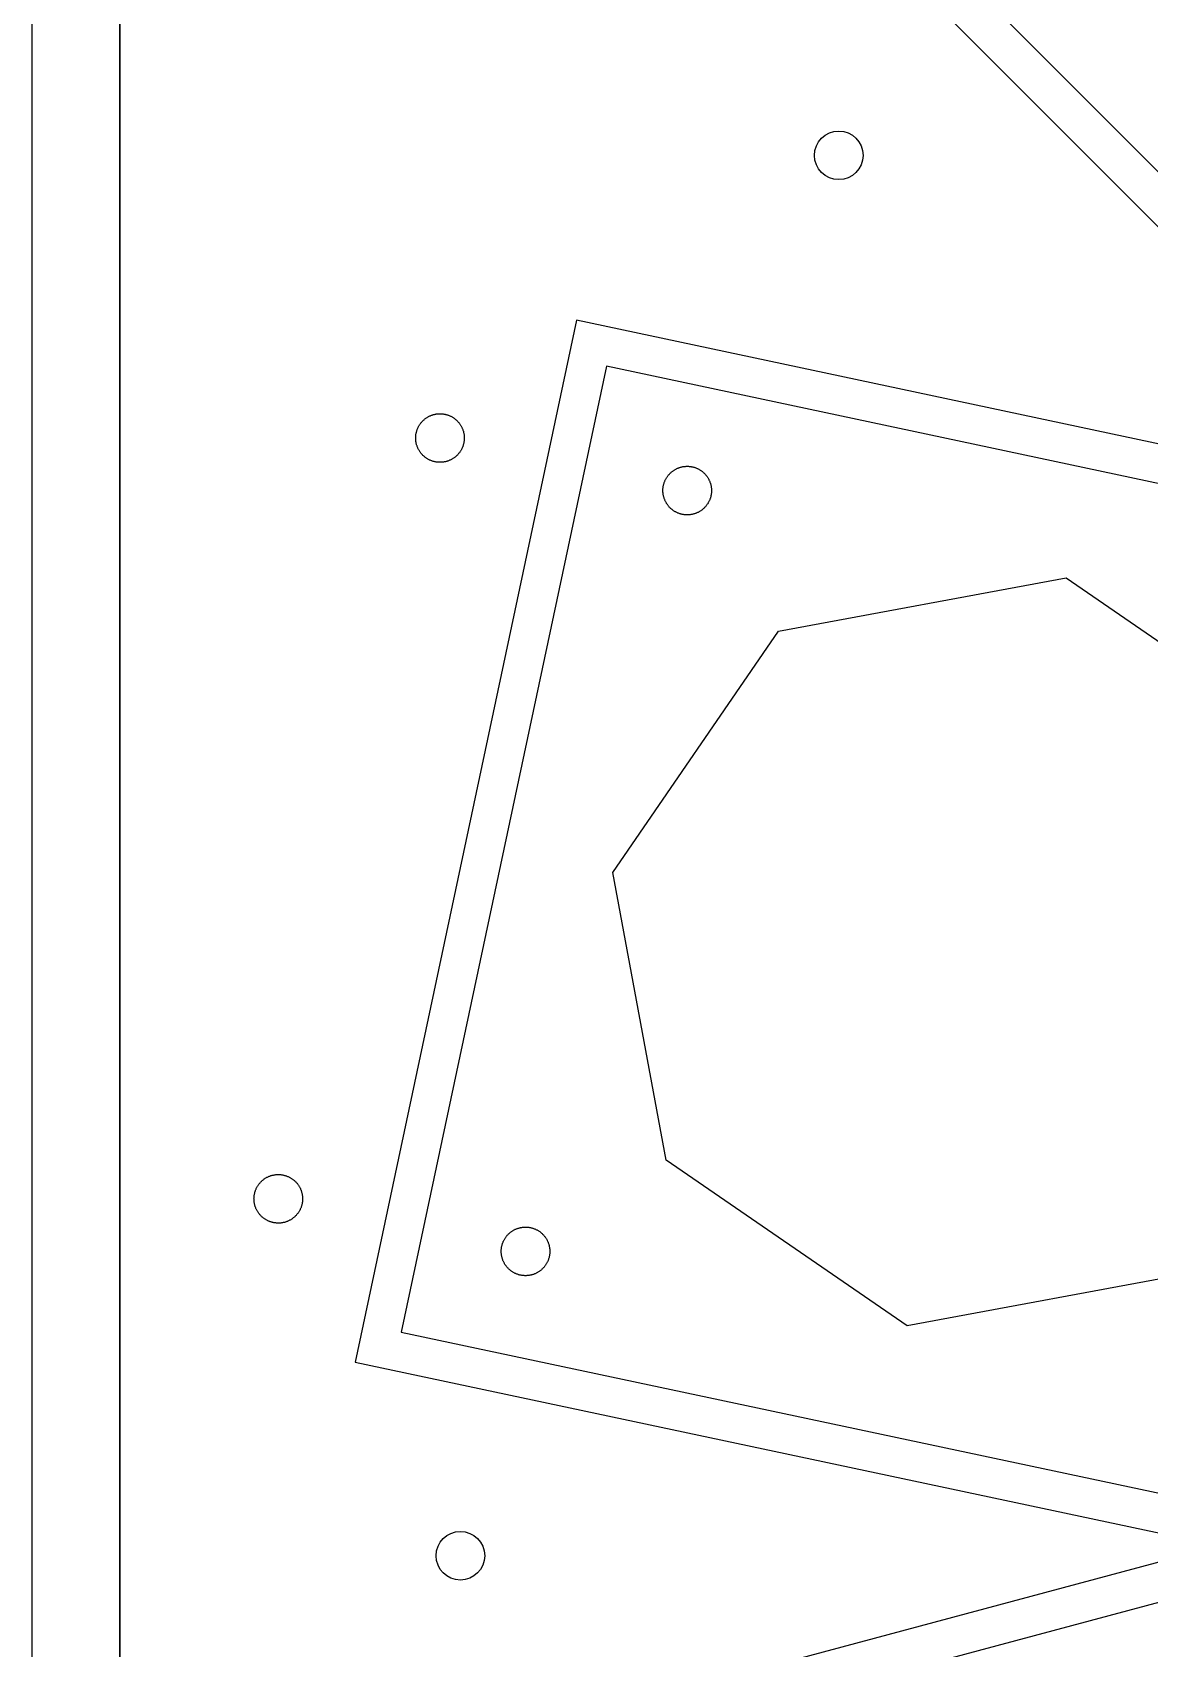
# Model space of a CAD drawing. Extents: x -16500 to 16500, y -16500 to 38576.
# Drawn here: x -16500 to -10753, y -478 to 7835 of the extents above; entities that cross this region are included whole.
import ezdxf

# ---------------------------------------------------------------- set-up
doc = ezdxf.new("R2010")
doc.units = 0
doc.header["$MEASUREMENT"] = 0
for name, color, linetype in [('Bottom', 2, 'Continuous'), ('Top', 1, 'Continuous'), ('Vias', 60, 'Continuous')]:
    doc.layers.add(name, color=color, linetype=linetype)

msp = doc.modelspace()

# ---------------------------------------------------------------- linework, layer by layer
at = {"layer": 'Bottom', "linetype": 'Continuous'}
for points in [[(-16500, 16500), (16500, 16500), (16500, -16500), (-16500, -16500)], [(-16050, 16050), (16050, 16050), (16050, -16050), (-16050, -16050)]]:
    msp.add_lwpolyline(points, close=True, dxfattribs=at)
at = {"layer": 'Top'}
for points in [[(-16500, -16050), (-16500, 16500), (16500, 16500), (16500, -16500), (-16500, -16500), (-16500, -16050)], [(-16050, -16050), (16050, -16050), (16050, 16050), (-16050, 16050)]]:
    msp.add_lwpolyline(points, close=True, dxfattribs=at)
at = {"layer": 'Top', "linetype": 'Continuous'}
for points in [[(-5291.342, 9164.874), (-8626.704, 12500.234), (-12500.234, 8626.703), (-9290.551, 5417.021), (-13700.786, 6354.445), (-14839.727, 996.153), (-10392.695, 50.907), (-14945.686, -1169.063), (-13527.876, -6460.405), (-9164.874, -5291.342), (-12500.235, -8626.702), (-8626.705, -12500.234), (-5417.021, -9290.551), (-6354.445, -13700.786), (-996.153, -14839.727), (-50.907, -10392.695)], [(-5040.676, 9002.117), (-5233.862, 8950.353), (-5417.146, 9007.834), (-8626.704, 12217.392), (-12217.392, 8626.703), (-9007.833, 5417.146), (-9106.927, 5173.522), (-13546.739, 6117.234), (-14602.515, 1150.2), (-10162.703, 206.489), (-10204.285, 10.859), (-10316.4, -135.705), (-14700.737, -1310.485), (-13386.454, -6215.456), (-9002.117, -5040.676), (-8950.353, -5233.862), (-9007.834, -5417.145), (-12217.392, -8626.702), (-8626.704, -12217.391), (-5417.146, -9007.834), (-5173.522, -9106.927), (-6117.234, -13546.739), (-1150.2, -14602.515), (-206.489, -10162.703)]]:
    msp.add_lwpolyline(points, dxfattribs=at)
at = {"layer": 'Top'}
msp.add_lwpolyline([(-10520.35, 1457.003), (-11999.864, 1182.791), (-13239.936, 2035.069), (-13514.148, 3514.583), (-12661.87, 4754.655), (-11182.356, 5028.867), (-9942.284, 4176.589)], dxfattribs=at)
at = {"layer": 'Vias'}
for points in [[(-14403.603, 5623.234), (-14406.821, 5623.286), (-14410.037, 5623.421), (-14413.248, 5623.639), (-14416.453, 5623.94), (-14419.649, 5624.323), (-14422.834, 5624.789), (-14426.006, 5625.336), (-14429.163, 5625.964), (-14432.302, 5626.674), (-14435.422, 5627.464), (-14438.521, 5628.335), (-14441.597, 5629.285), (-14444.647, 5630.313), (-14447.669, 5631.42), (-14450.662, 5632.605), (-14453.623, 5633.866), (-14456.551, 5635.203), (-14459.444, 5636.614), (-14462.299, 5638.1), (-14465.115, 5639.659), (-14467.89, 5641.29), (-14470.622, 5642.992), (-14473.31, 5644.763), (-14475.951, 5646.604), (-14478.543, 5648.511), (-14481.086, 5650.485), (-14483.577, 5652.523), (-14486.015, 5654.625), (-14488.397, 5656.789), (-14490.724, 5659.014), (-14492.992, 5661.298), (-14495.2, 5663.639), (-14497.348, 5666.037), (-14499.433, 5668.489), (-14501.454, 5670.994), (-14503.411, 5673.55), (-14505.3, 5676.155), (-14507.122, 5678.809), (-14508.875, 5681.508), (-14510.558, 5684.252), (-14512.17, 5687.038), (-14513.71, 5689.865), (-14515.176, 5692.73), (-14516.568, 5695.633), (-14517.885, 5698.57), (-14519.125, 5701.54), (-14520.289, 5704.541), (-14521.375, 5707.571), (-14522.383, 5710.628), (-14523.312, 5713.709), (-14524.161, 5716.814), (-14524.93, 5719.94), (-14525.618, 5723.084), (-14526.225, 5726.245), (-14526.75, 5729.421), (-14527.193, 5732.609), (-14527.555, 5735.807), (-14527.833, 5739.014), (-14528.029, 5742.227), (-14528.143, 5745.443), (-14528.173, 5748.662), (-14528.12, 5751.88), (-14527.985, 5755.096), (-14527.767, 5758.308), (-14527.466, 5761.512), (-14527.083, 5764.708), (-14526.618, 5767.893), (-14526.071, 5771.065), (-14525.442, 5774.222), (-14524.732, 5777.361), (-14523.942, 5780.482), (-14523.072, 5783.58), (-14522.122, 5786.656), (-14521.093, 5789.706), (-14519.986, 5792.728), (-14518.802, 5795.721), (-14517.541, 5798.682), (-14516.204, 5801.61), (-14514.792, 5804.503), (-14513.306, 5807.358), (-14511.747, 5810.174), (-14510.116, 5812.949), (-14508.415, 5815.682), (-14506.643, 5818.369), (-14504.803, 5821.01), (-14502.895, 5823.602), (-14500.922, 5826.145), (-14498.883, 5828.636), (-14496.781, 5831.074), (-14494.617, 5833.456), (-14492.393, 5835.783), (-14490.109, 5838.051), (-14487.767, 5840.259), (-14485.37, 5842.407), (-14482.918, 5844.492), (-14480.413, 5846.514), (-14477.857, 5848.47), (-14475.251, 5850.359), (-14472.598, 5852.181), (-14469.898, 5853.934), (-14467.154, 5855.617), (-14464.368, 5857.229), (-14461.542, 5858.769), (-14458.676, 5860.235), (-14455.774, 5861.627), (-14452.837, 5862.944), (-14449.867, 5864.184), (-14446.866, 5865.348), (-14443.836, 5866.434), (-14440.779, 5867.442), (-14437.697, 5868.371), (-14434.592, 5869.22), (-14431.467, 5869.989), (-14428.322, 5870.677), (-14425.161, 5871.284), (-14421.986, 5871.809), (-14418.798, 5872.252), (-14415.599, 5872.614), (-14412.393, 5872.892), (-14409.18, 5873.088), (-14405.963, 5873.202), (-14402.745, 5873.232), (-14399.526, 5873.18), (-14396.31, 5873.044), (-14393.099, 5872.826), (-14389.894, 5872.525), (-14386.698, 5872.142), (-14383.513, 5871.677), (-14380.342, 5871.13), (-14377.185, 5870.501), (-14374.045, 5869.792), (-14370.925, 5869.001), (-14367.826, 5868.131), (-14364.751, 5867.181), (-14361.701, 5866.152), (-14358.678, 5865.045), (-14355.685, 5863.861), (-14352.724, 5862.6), (-14349.796, 5861.263), (-14346.903, 5859.851), (-14344.048, 5858.365), (-14341.232, 5856.806), (-14338.457, 5855.176), (-14335.725, 5853.474), (-14333.038, 5851.702), (-14330.397, 5849.862), (-14327.804, 5847.954), (-14325.261, 5845.981), (-14322.77, 5843.942), (-14320.333, 5841.84), (-14317.95, 5839.676), (-14315.624, 5837.452), (-14313.356, 5835.168), (-14311.147, 5832.826), (-14308.999, 5830.429), (-14306.914, 5827.977), (-14304.893, 5825.472), (-14302.937, 5822.916), (-14301.047, 5820.31), (-14299.225, 5817.657), (-14297.472, 5814.957), (-14295.789, 5812.214), (-14294.177, 5809.427), (-14292.638, 5806.601), (-14291.172, 5803.735), (-14289.78, 5800.833), (-14288.463, 5797.896), (-14287.222, 5794.926), (-14286.058, 5791.925), (-14284.972, 5788.895), (-14283.964, 5785.838), (-14283.036, 5782.756), (-14282.187, 5779.651), (-14281.418, 5776.526), (-14280.73, 5773.382), (-14280.123, 5770.221), (-14279.597, 5767.045), (-14279.154, 5763.857), (-14278.793, 5760.658), (-14278.514, 5757.452), (-14278.318, 5754.239), (-14278.205, 5751.022), (-14278.174, 5747.804), (-14278.227, 5744.585), (-14278.362, 5741.369), (-14278.58, 5738.158), (-14278.881, 5734.953), (-14279.264, 5731.757), (-14279.729, 5728.573), (-14280.277, 5725.401), (-14280.905, 5722.244), (-14281.615, 5719.104), (-14282.405, 5715.984), (-14283.276, 5712.885), (-14284.225, 5709.81), (-14285.254, 5706.76), (-14286.361, 5703.737), (-14287.546, 5700.745), (-14288.807, 5697.783), (-14290.144, 5694.855), (-14291.555, 5691.962), (-14293.041, 5689.107), (-14294.6, 5686.291), (-14296.231, 5683.516), (-14297.933, 5680.784), (-14299.704, 5678.097), (-14301.544, 5675.456), (-14303.452, 5672.863), (-14305.426, 5670.321), (-14307.464, 5667.83), (-14309.566, 5665.392), (-14311.73, 5663.009), (-14313.955, 5660.683), (-14316.239, 5658.415), (-14318.58, 5656.206), (-14320.978, 5654.059), (-14323.43, 5651.973), (-14325.935, 5649.952), (-14328.491, 5647.996), (-14331.096, 5646.106), (-14333.75, 5644.284), (-14336.449, 5642.531), (-14339.193, 5640.848), (-14341.979, 5639.236), (-14344.806, 5637.697), (-14347.671, 5636.231), (-14350.573, 5634.839), (-14353.511, 5633.522), (-14356.481, 5632.281), (-14359.482, 5631.117), (-14362.511, 5630.031), (-14365.568, 5629.024), (-14368.65, 5628.095), (-14371.755, 5627.246), (-14374.881, 5626.477), (-14378.025, 5625.789), (-14381.186, 5625.182), (-14384.362, 5624.656), (-14387.55, 5624.213), (-14390.748, 5623.852), (-14393.955, 5623.573), (-14397.168, 5623.377), (-14400.384, 5623.264)], [(-13132.011, 5352.948), (-13135.229, 5353.001), (-13138.445, 5353.136), (-13141.657, 5353.354), (-13144.861, 5353.655), (-13148.057, 5354.038), (-13151.242, 5354.503), (-13154.414, 5355.051), (-13157.571, 5355.679), (-13160.71, 5356.389), (-13163.831, 5357.179), (-13166.929, 5358.05), (-13170.005, 5358.999), (-13173.055, 5360.028), (-13176.077, 5361.135), (-13179.07, 5362.319), (-13182.032, 5363.581), (-13184.96, 5364.917), (-13187.852, 5366.329), (-13190.707, 5367.815), (-13193.523, 5369.374), (-13196.298, 5371.005), (-13199.031, 5372.707), (-13201.718, 5374.478), (-13204.359, 5376.318), (-13206.951, 5378.226), (-13209.494, 5380.2), (-13211.985, 5382.238), (-13214.423, 5384.34), (-13216.805, 5386.504), (-13219.132, 5388.729), (-13221.4, 5391.012), (-13223.608, 5393.354), (-13225.756, 5395.751), (-13227.841, 5398.203), (-13229.863, 5400.708), (-13231.819, 5403.265), (-13233.708, 5405.87), (-13235.53, 5408.524), (-13237.283, 5411.223), (-13238.966, 5413.967), (-13240.578, 5416.753), (-13242.118, 5419.58), (-13243.584, 5422.445), (-13244.976, 5425.347), (-13246.293, 5428.284), (-13247.533, 5431.254), (-13248.697, 5434.255), (-13249.783, 5437.285), (-13250.791, 5440.342), (-13251.72, 5443.424), (-13252.569, 5446.529), (-13253.338, 5449.654), (-13254.026, 5452.799), (-13254.633, 5455.96), (-13255.158, 5459.135), (-13255.602, 5462.324), (-13255.963, 5465.522), (-13256.241, 5468.729), (-13256.437, 5471.941), (-13256.551, 5475.158), (-13256.581, 5478.377), (-13256.529, 5481.595), (-13256.393, 5484.811), (-13256.175, 5488.022), (-13255.874, 5491.227), (-13255.491, 5494.423), (-13255.026, 5497.608), (-13254.479, 5500.78), (-13253.85, 5503.937), (-13253.141, 5507.076), (-13252.35, 5510.196), (-13251.48, 5513.295), (-13250.53, 5516.371), (-13249.501, 5519.42), (-13248.394, 5522.443), (-13247.21, 5525.436), (-13245.949, 5528.397), (-13244.612, 5531.325), (-13243.2, 5534.218), (-13241.714, 5537.073), (-13240.155, 5539.889), (-13238.525, 5542.664), (-13236.823, 5545.396), (-13235.051, 5548.084), (-13233.211, 5550.725), (-13231.304, 5553.317), (-13229.33, 5555.86), (-13227.291, 5558.351), (-13225.189, 5560.788), (-13223.025, 5563.171), (-13220.801, 5565.497), (-13218.517, 5567.766), (-13216.176, 5569.974), (-13213.778, 5572.122), (-13211.326, 5574.207), (-13208.821, 5576.228), (-13206.265, 5578.184), (-13203.659, 5580.074), (-13201.006, 5581.896), (-13198.306, 5583.649), (-13195.563, 5585.332), (-13192.776, 5586.944), (-13189.95, 5588.483), (-13187.084, 5589.95), (-13184.182, 5591.342), (-13181.245, 5592.658), (-13178.275, 5593.899), (-13175.274, 5595.063), (-13172.244, 5596.149), (-13169.187, 5597.157), (-13166.105, 5598.086), (-13163, 5598.935), (-13159.875, 5599.703), (-13156.731, 5600.392), (-13153.57, 5600.999), (-13150.394, 5601.524), (-13147.206, 5601.967), (-13144.007, 5602.328), (-13140.801, 5602.607), (-13137.588, 5602.803), (-13134.371, 5602.916), (-13131.153, 5602.947), (-13127.934, 5602.894), (-13124.718, 5602.759), (-13121.507, 5602.541), (-13118.302, 5602.24), (-13115.106, 5601.857), (-13111.922, 5601.392), (-13108.75, 5600.845), (-13105.593, 5600.216), (-13102.453, 5599.506), (-13099.333, 5598.716), (-13096.234, 5597.846), (-13093.159, 5596.896), (-13090.109, 5595.867), (-13087.086, 5594.76), (-13084.094, 5593.576), (-13081.132, 5592.315), (-13078.204, 5590.978), (-13075.312, 5589.566), (-13072.456, 5588.08), (-13069.64, 5586.521), (-13066.865, 5584.89), (-13064.133, 5583.189), (-13061.446, 5581.417), (-13058.805, 5579.577), (-13056.212, 5577.669), (-13053.67, 5575.696), (-13051.179, 5573.657), (-13048.741, 5571.555), (-13046.358, 5569.391), (-13044.032, 5567.167), (-13041.764, 5564.883), (-13039.555, 5562.541), (-13037.408, 5560.144), (-13035.322, 5557.692), (-13033.301, 5555.187), (-13031.345, 5552.631), (-13029.455, 5550.025), (-13027.633, 5547.372), (-13025.88, 5544.672), (-13024.197, 5541.928), (-13022.585, 5539.142), (-13021.046, 5536.316), (-13019.58, 5533.45), (-13018.188, 5530.548), (-13016.871, 5527.611), (-13015.63, 5524.641), (-13014.467, 5521.64), (-13013.38, 5518.61), (-13012.373, 5515.553), (-13011.444, 5512.471), (-13010.595, 5509.366), (-13009.826, 5506.241), (-13009.138, 5503.096), (-13008.531, 5499.935), (-13008.006, 5496.76), (-13007.562, 5493.572), (-13007.201, 5490.373), (-13006.922, 5487.167), (-13006.726, 5483.954), (-13006.613, 5480.737), (-13006.583, 5477.518), (-13006.635, 5474.3), (-13006.77, 5471.084), (-13006.988, 5467.873), (-13007.289, 5464.668), (-13007.672, 5461.472), (-13008.138, 5458.287), (-13008.685, 5455.115), (-13009.313, 5451.959), (-13010.023, 5448.819), (-13010.813, 5445.699), (-13011.684, 5442.6), (-13012.634, 5439.525), (-13013.662, 5436.475), (-13014.769, 5433.452), (-13015.954, 5430.459), (-13017.215, 5427.498), (-13018.552, 5424.57), (-13019.963, 5421.677), (-13021.449, 5418.822), (-13023.008, 5416.006), (-13024.639, 5413.231), (-13026.341, 5410.499), (-13028.112, 5407.811), (-13029.953, 5405.171), (-13031.86, 5402.578), (-13033.834, 5400.035), (-13035.872, 5397.544), (-13037.974, 5395.107), (-13040.138, 5392.724), (-13042.363, 5390.398), (-13044.647, 5388.13), (-13046.988, 5385.921), (-13049.386, 5383.773), (-13051.838, 5381.688), (-13054.343, 5379.667), (-13056.899, 5377.711), (-13059.504, 5375.821), (-13062.158, 5373.999), (-13064.857, 5372.246), (-13067.601, 5370.563), (-13070.387, 5368.951), (-13073.214, 5367.412), (-13076.079, 5365.945), (-13078.982, 5364.554), (-13081.919, 5363.237), (-13084.889, 5361.996), (-13087.89, 5360.832), (-13090.92, 5359.746), (-13093.977, 5358.738), (-13097.058, 5357.81), (-13100.163, 5356.961), (-13103.289, 5356.192), (-13106.433, 5355.504), (-13109.594, 5354.897), (-13112.77, 5354.371), (-13115.958, 5353.928), (-13119.156, 5353.567), (-13122.363, 5353.288), (-13125.576, 5353.092), (-13128.792, 5352.979)], [(-15235.25, 1710.643), (-15238.468, 1710.696), (-15241.684, 1710.831), (-15244.895, 1711.049), (-15248.1, 1711.35), (-15251.296, 1711.733), (-15254.481, 1712.198), (-15257.653, 1712.745), (-15260.809, 1713.374), (-15263.949, 1714.084), (-15267.069, 1714.874), (-15270.168, 1715.744), (-15273.243, 1716.694), (-15276.293, 1717.723), (-15279.316, 1718.83), (-15282.309, 1720.014), (-15285.27, 1721.275), (-15288.198, 1722.612), (-15291.091, 1724.024), (-15293.946, 1725.51), (-15296.762, 1727.069), (-15299.537, 1728.7), (-15302.269, 1730.401), (-15304.957, 1732.173), (-15307.597, 1734.013), (-15310.19, 1735.921), (-15312.733, 1737.894), (-15315.224, 1739.933), (-15317.661, 1742.035), (-15320.044, 1744.199), (-15322.37, 1746.423), (-15324.639, 1748.707), (-15326.847, 1751.049), (-15328.995, 1753.446), (-15331.08, 1755.898), (-15333.101, 1758.403), (-15335.057, 1760.959), (-15336.947, 1763.565), (-15338.769, 1766.218), (-15340.522, 1768.918), (-15342.205, 1771.662), (-15343.817, 1774.448), (-15345.356, 1777.274), (-15346.823, 1780.14), (-15348.215, 1783.042), (-15349.531, 1785.979), (-15350.772, 1788.949), (-15351.936, 1791.95), (-15353.022, 1794.98), (-15354.03, 1798.037), (-15354.958, 1801.119), (-15355.808, 1804.224), (-15356.576, 1807.349), (-15357.264, 1810.494), (-15357.871, 1813.655), (-15358.397, 1816.83), (-15358.84, 1820.018), (-15359.201, 1823.217), (-15359.48, 1826.423), (-15359.676, 1829.636), (-15359.789, 1832.853), (-15359.82, 1836.072), (-15359.767, 1839.29), (-15359.632, 1842.506), (-15359.414, 1845.717), (-15359.113, 1848.922), (-15358.73, 1852.118), (-15358.265, 1855.303), (-15357.718, 1858.475), (-15357.089, 1861.631), (-15356.379, 1864.771), (-15355.589, 1867.891), (-15354.719, 1870.99), (-15353.769, 1874.065), (-15352.74, 1877.115), (-15351.633, 1880.138), (-15350.449, 1883.131), (-15349.188, 1886.092), (-15347.851, 1889.02), (-15346.439, 1891.913), (-15344.953, 1894.768), (-15343.394, 1897.584), (-15341.763, 1900.359), (-15340.061, 1903.091), (-15338.29, 1905.779), (-15336.45, 1908.419), (-15334.542, 1911.012), (-15332.569, 1913.555), (-15330.53, 1916.046), (-15328.428, 1918.483), (-15326.264, 1920.866), (-15324.039, 1923.192), (-15321.756, 1925.46), (-15319.414, 1927.669), (-15317.017, 1929.817), (-15314.565, 1931.902), (-15312.06, 1933.923), (-15309.504, 1935.879), (-15306.898, 1937.769), (-15304.244, 1939.591), (-15301.545, 1941.344), (-15298.801, 1943.027), (-15296.015, 1944.639), (-15293.188, 1946.178), (-15290.323, 1947.644), (-15287.421, 1949.036), (-15284.484, 1950.353), (-15281.514, 1951.594), (-15278.513, 1952.758), (-15275.483, 1953.844), (-15272.426, 1954.852), (-15269.344, 1955.78), (-15266.239, 1956.629), (-15263.114, 1957.398), (-15259.969, 1958.086), (-15256.808, 1958.693), (-15253.633, 1959.219), (-15250.445, 1959.662), (-15247.246, 1960.023), (-15244.039, 1960.302), (-15240.827, 1960.498), (-15237.61, 1960.611), (-15234.391, 1960.642), (-15231.173, 1960.589), (-15227.957, 1960.454), (-15224.746, 1960.236), (-15221.541, 1959.935), (-15218.345, 1959.552), (-15215.16, 1959.087), (-15211.988, 1958.539), (-15208.832, 1957.911), (-15205.692, 1957.201), (-15202.572, 1956.411), (-15199.473, 1955.54), (-15196.397, 1954.591), (-15193.348, 1953.562), (-15190.325, 1952.455), (-15187.332, 1951.271), (-15184.371, 1950.009), (-15181.443, 1948.673), (-15178.55, 1947.261), (-15175.695, 1945.775), (-15172.879, 1944.216), (-15170.104, 1942.585), (-15167.372, 1940.883), (-15164.684, 1939.112), (-15162.043, 1937.272), (-15159.451, 1935.364), (-15156.908, 1933.39), (-15154.417, 1931.352), (-15151.98, 1929.25), (-15149.597, 1927.086), (-15147.271, 1924.861), (-15145.002, 1922.578), (-15142.794, 1920.236), (-15140.646, 1917.839), (-15138.561, 1915.386), (-15136.54, 1912.882), (-15134.584, 1910.325), (-15132.694, 1907.72), (-15130.872, 1905.066), (-15129.119, 1902.367), (-15127.436, 1899.623), (-15125.824, 1896.837), (-15124.285, 1894.01), (-15122.818, 1891.145), (-15121.426, 1888.243), (-15120.11, 1885.306), (-15118.869, 1882.336), (-15117.705, 1879.335), (-15116.619, 1876.305), (-15115.611, 1873.248), (-15114.682, 1870.166), (-15113.833, 1867.061), (-15113.065, 1863.935), (-15112.376, 1860.791), (-15111.77, 1857.63), (-15111.244, 1854.455), (-15110.801, 1851.266), (-15110.44, 1848.068), (-15110.161, 1844.861), (-15109.965, 1841.649), (-15109.852, 1838.432), (-15109.821, 1835.213), (-15109.874, 1831.995), (-15110.009, 1828.779), (-15110.227, 1825.568), (-15110.528, 1822.363), (-15110.911, 1819.167), (-15111.376, 1815.982), (-15111.923, 1812.81), (-15112.552, 1809.653), (-15113.262, 1806.514), (-15114.052, 1803.394), (-15114.922, 1800.295), (-15115.872, 1797.219), (-15116.901, 1794.169), (-15118.008, 1791.147), (-15119.192, 1788.154), (-15120.453, 1785.193), (-15121.79, 1782.265), (-15123.202, 1779.372), (-15124.688, 1776.517), (-15126.247, 1773.701), (-15127.878, 1770.926), (-15129.579, 1768.194), (-15131.351, 1765.506), (-15133.191, 1762.865), (-15135.099, 1760.273), (-15137.072, 1757.73), (-15139.111, 1755.239), (-15141.213, 1752.801), (-15143.377, 1750.419), (-15145.602, 1748.093), (-15147.885, 1745.824), (-15150.227, 1743.616), (-15152.624, 1741.468), (-15155.076, 1739.383), (-15157.581, 1737.362), (-15160.137, 1735.405), (-15162.743, 1733.516), (-15165.396, 1731.694), (-15168.096, 1729.941), (-15170.84, 1728.258), (-15173.626, 1726.646), (-15176.453, 1725.106), (-15179.318, 1723.64), (-15182.22, 1722.248), (-15185.157, 1720.932), (-15188.127, 1719.691), (-15191.128, 1718.527), (-15194.158, 1717.441), (-15197.215, 1716.433), (-15200.297, 1715.504), (-15203.402, 1714.655), (-15206.527, 1713.886), (-15209.672, 1713.198), (-15212.833, 1712.591), (-15216.008, 1712.066), (-15219.196, 1711.623), (-15222.395, 1711.261), (-15225.601, 1710.983), (-15228.814, 1710.787), (-15232.031, 1710.674)], [(-13963.658, 1440.358), (-13966.876, 1440.41), (-13970.092, 1440.546), (-13973.303, 1440.764), (-13976.508, 1441.065), (-13979.704, 1441.448), (-13982.889, 1441.913), (-13986.061, 1442.46), (-13989.218, 1443.089), (-13992.357, 1443.798), (-13995.477, 1444.589), (-13998.576, 1445.459), (-14001.652, 1446.409), (-14004.701, 1447.438), (-14007.724, 1448.545), (-14010.717, 1449.729), (-14013.678, 1450.99), (-14016.606, 1452.327), (-14019.499, 1453.739), (-14022.354, 1455.225), (-14025.17, 1456.784), (-14027.945, 1458.414), (-14030.677, 1460.116), (-14033.365, 1461.888), (-14036.006, 1463.728), (-14038.598, 1465.635), (-14041.141, 1467.609), (-14043.632, 1469.648), (-14046.069, 1471.75), (-14048.452, 1473.914), (-14050.778, 1476.138), (-14053.047, 1478.422), (-14055.255, 1480.763), (-14057.403, 1483.161), (-14059.488, 1485.613), (-14061.509, 1488.118), (-14063.465, 1490.674), (-14065.355, 1493.28), (-14067.177, 1495.933), (-14068.93, 1498.633), (-14070.613, 1501.376), (-14072.225, 1504.163), (-14073.764, 1506.989), (-14075.231, 1509.855), (-14076.623, 1512.757), (-14077.939, 1515.694), (-14079.18, 1518.664), (-14080.344, 1521.665), (-14081.43, 1524.695), (-14082.438, 1527.752), (-14083.367, 1530.834), (-14084.216, 1533.939), (-14084.984, 1537.064), (-14085.673, 1540.208), (-14086.28, 1543.369), (-14086.805, 1546.545), (-14087.248, 1549.733), (-14087.609, 1552.932), (-14087.888, 1556.138), (-14088.084, 1559.351), (-14088.197, 1562.568), (-14088.228, 1565.786), (-14088.175, 1569.005), (-14088.04, 1572.221), (-14087.822, 1575.432), (-14087.521, 1578.637), (-14087.138, 1581.833), (-14086.673, 1585.017), (-14086.126, 1588.189), (-14085.497, 1591.346), (-14084.787, 1594.486), (-14083.997, 1597.606), (-14083.127, 1600.705), (-14082.177, 1603.78), (-14081.148, 1606.83), (-14080.041, 1609.853), (-14078.857, 1612.845), (-14077.596, 1615.807), (-14076.259, 1618.735), (-14074.847, 1621.627), (-14073.361, 1624.483), (-14071.802, 1627.299), (-14070.171, 1630.074), (-14068.47, 1632.806), (-14066.698, 1635.493), (-14064.858, 1638.134), (-14062.95, 1640.727), (-14060.977, 1643.269), (-14058.938, 1645.76), (-14056.836, 1648.198), (-14054.672, 1650.581), (-14052.448, 1652.907), (-14050.164, 1655.175), (-14047.822, 1657.384), (-14045.425, 1659.531), (-14042.973, 1661.617), (-14040.468, 1663.638), (-14037.912, 1665.594), (-14035.306, 1667.484), (-14032.653, 1669.306), (-14029.953, 1671.059), (-14027.209, 1672.742), (-14024.423, 1674.354), (-14021.597, 1675.893), (-14018.731, 1677.359), (-14015.829, 1678.751), (-14012.892, 1680.068), (-14009.922, 1681.309), (-14006.921, 1682.472), (-14003.891, 1683.559), (-14000.834, 1684.566), (-13997.752, 1685.495), (-13994.647, 1686.344), (-13991.522, 1687.113), (-13988.377, 1687.801), (-13985.216, 1688.408), (-13982.041, 1688.933), (-13978.853, 1689.377), (-13975.654, 1689.738), (-13972.448, 1690.017), (-13969.235, 1690.213), (-13966.018, 1690.326), (-13962.799, 1690.356), (-13959.581, 1690.304), (-13956.365, 1690.169), (-13953.154, 1689.951), (-13949.949, 1689.65), (-13946.753, 1689.267), (-13943.568, 1688.801), (-13940.396, 1688.254), (-13937.24, 1687.626), (-13934.1, 1686.916), (-13930.98, 1686.126), (-13927.881, 1685.255), (-13924.806, 1684.305), (-13921.756, 1683.277), (-13918.733, 1682.17), (-13915.74, 1680.985), (-13912.779, 1679.724), (-13909.851, 1678.387), (-13906.958, 1676.976), (-13904.103, 1675.49), (-13901.287, 1673.931), (-13898.512, 1672.3), (-13895.78, 1670.598), (-13893.092, 1668.827), (-13890.452, 1666.986), (-13887.859, 1665.079), (-13885.316, 1663.105), (-13882.825, 1661.067), (-13880.388, 1658.965), (-13878.005, 1656.801), (-13875.679, 1654.576), (-13873.411, 1652.292), (-13871.202, 1649.951), (-13869.054, 1647.553), (-13866.969, 1645.101), (-13864.948, 1642.596), (-13862.992, 1640.04), (-13861.102, 1637.435), (-13859.28, 1634.781), (-13857.527, 1632.082), (-13855.844, 1629.338), (-13854.232, 1626.552), (-13852.693, 1623.725), (-13851.226, 1620.86), (-13849.835, 1617.957), (-13848.518, 1615.02), (-13847.277, 1612.05), (-13846.113, 1609.049), (-13845.027, 1606.019), (-13844.019, 1602.962), (-13843.091, 1599.881), (-13842.242, 1596.776), (-13841.473, 1593.65), (-13840.785, 1590.506), (-13840.178, 1587.345), (-13839.652, 1584.169), (-13839.209, 1580.981), (-13838.848, 1577.783), (-13838.569, 1574.576), (-13838.373, 1571.363), (-13838.26, 1568.147), (-13838.229, 1564.928), (-13838.282, 1561.71), (-13838.417, 1558.494), (-13838.635, 1555.282), (-13838.936, 1552.078), (-13839.319, 1548.882), (-13839.784, 1545.697), (-13840.332, 1542.525), (-13840.96, 1539.368), (-13841.67, 1536.229), (-13842.46, 1533.108), (-13843.331, 1530.01), (-13844.28, 1526.934), (-13845.309, 1523.884), (-13846.416, 1520.862), (-13847.6, 1517.869), (-13848.862, 1514.907), (-13850.198, 1511.979), (-13851.61, 1509.087), (-13853.096, 1506.232), (-13854.655, 1503.416), (-13856.286, 1500.641), (-13857.988, 1497.908), (-13859.759, 1495.221), (-13861.599, 1492.58), (-13863.507, 1489.988), (-13865.481, 1487.445), (-13867.519, 1484.954), (-13869.621, 1482.516), (-13871.785, 1480.134), (-13874.01, 1477.807), (-13876.293, 1475.539), (-13878.635, 1473.331), (-13881.032, 1471.183), (-13883.484, 1469.098), (-13885.989, 1467.076), (-13888.546, 1465.12), (-13891.151, 1463.231), (-13893.805, 1461.409), (-13896.504, 1459.656), (-13899.248, 1457.973), (-13902.034, 1456.361), (-13904.861, 1454.821), (-13907.726, 1453.355), (-13910.628, 1451.963), (-13913.565, 1450.646), (-13916.535, 1449.406), (-13919.536, 1448.242), (-13922.566, 1447.156), (-13925.623, 1446.148), (-13928.705, 1445.219), (-13931.81, 1444.37), (-13934.935, 1443.601), (-13938.08, 1442.913), (-13941.241, 1442.306), (-13944.416, 1441.781), (-13947.605, 1441.337), (-13950.803, 1440.976), (-13954.01, 1440.698), (-13957.222, 1440.502), (-13960.439, 1440.388)]]:
    msp.add_lwpolyline(points, close=True, dxfattribs=at)
at = {"layer": 'Vias', "linetype": 'Continuous'}
for centre in [(-12351.92, 7202.005), (-14298.21, 0)]:
    msp.add_circle(centre, 125, dxfattribs=at)

doc.saveas('drawing.dxf')
